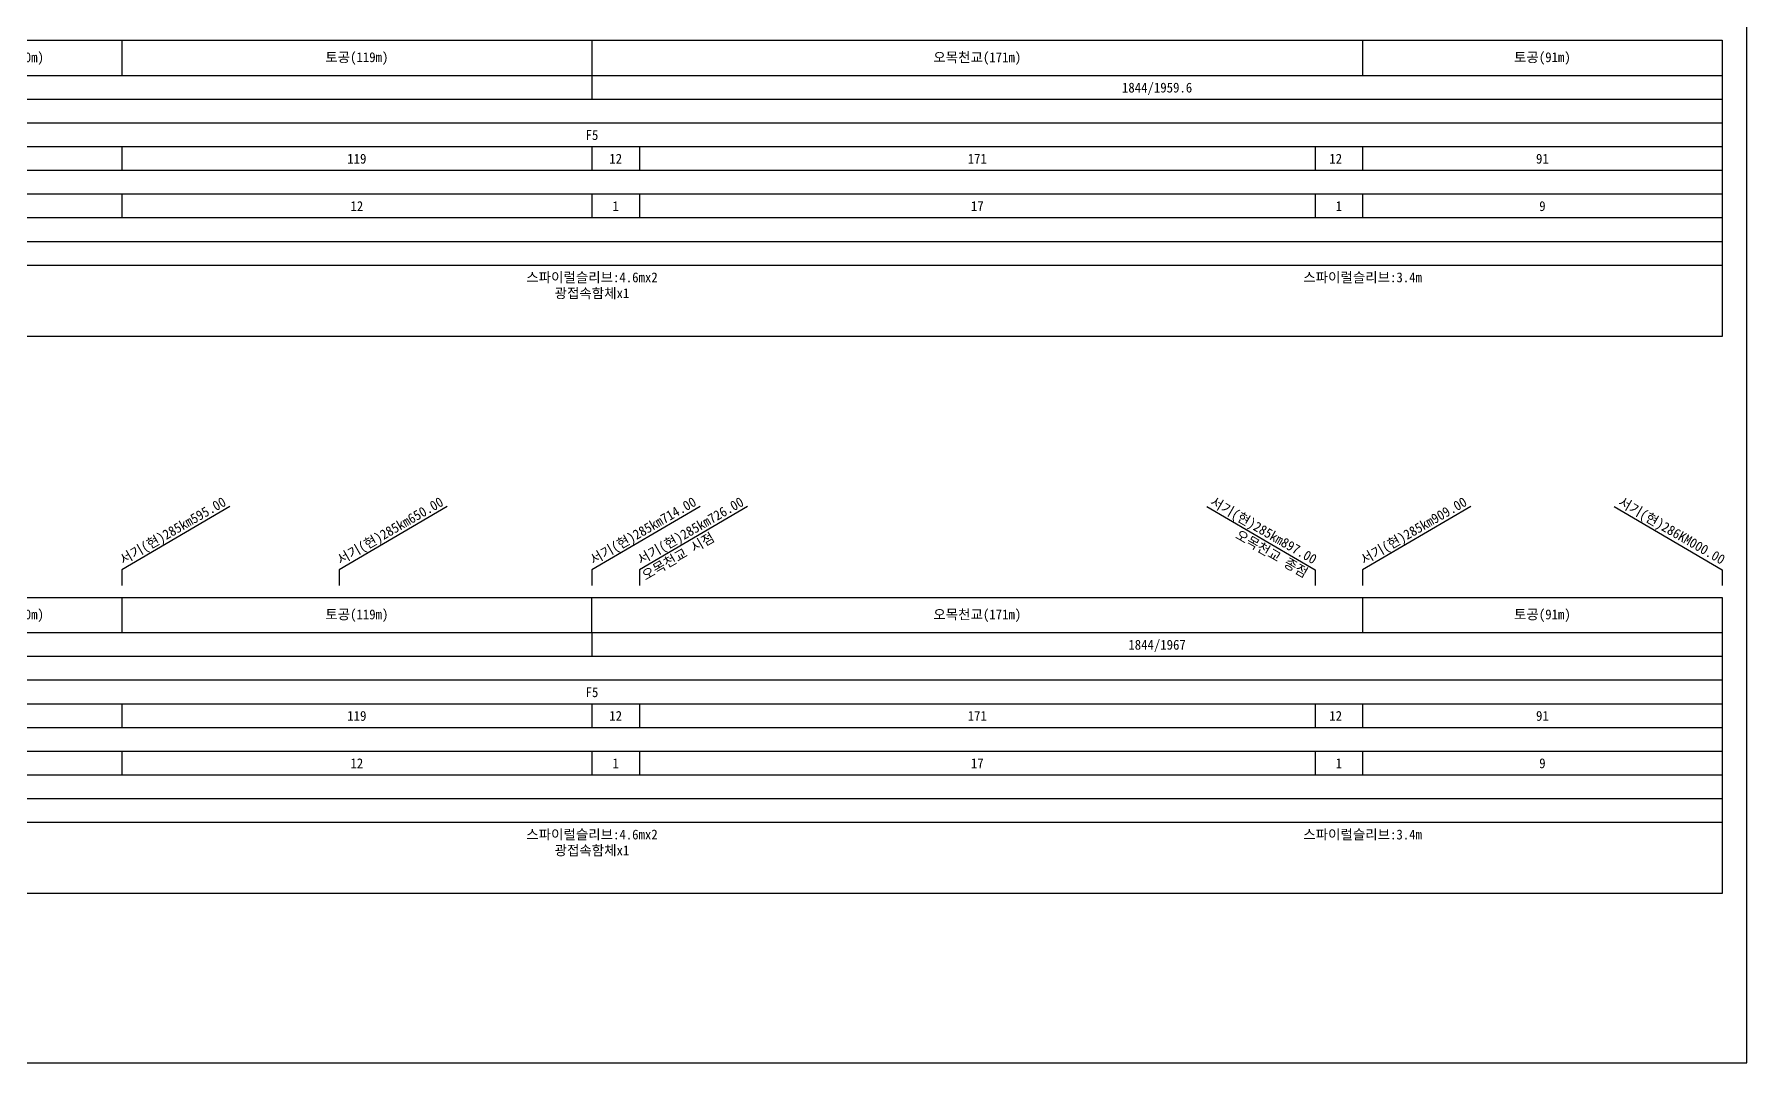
# Model space of a CAD drawing. Header units: millimetres. Extents: x 16742 to 17538, y 1103 to 1809.
# Drawn here: x 17104.6 to 17537.9, y 1103.1 to 1363.4 of the extents above; entities that cross this region are included whole.
import ezdxf
from ezdxf.enums import TextEntityAlignment as Align
from ezdxf.xclip import XClip

# ---------------------------------------------------------------- set-up
doc = ezdxf.new("R2010")
doc.units = ezdxf.units.MM
doc.header["$LTSCALE"] = 10
doc.header["$MEASUREMENT"] = 0
doc.header["$XCLIPFRAME"] = 2
for name, color, linetype in [('TT-TABL-LIN1', 4, 'Continuous'), ('TT-TABL-LIN2', 1, 'Continuous'), ('TT-TABL-TEX2', 3, 'Continuous'), ('TZ-BASE', 253, 'Continuous'), ('TZ-LEAL', 1, 'Continuous'), ('TZ-LEAT', 3, 'Continuous')]:
    doc.layers.add(name, color=color, linetype=linetype)
doc.layers.add('TX-PAPR', color=2, linetype='Continuous', plot=False)
doc.styles.get("Standard").update_dxf_attribs({"font": 'GulimChe.ttf'})

# ---------------------------------------------------------------- blocks, each defined once
blk = doc.blocks.new('JD-FHFGFGH4SFG5')
at = {"layer": 'TZ-BASE'}
for p, q in [((323.17, 133.44), (341.76, -216.42)), ((423.31, 133.44), (441.9, -216.42)), ((523.45, 133.44), (542.04, -216.42)), ((623.59, 133.44), (642.18, -216.42))]:
    blk.add_line(p, q, dxfattribs=at)
blk = doc.blocks.new('JD-경부고속하선표_190503')
at = {"layer": 'TT-TABL-LIN1'}
blk.add_lwpolyline([(2, 114), (785.58, 114), (785.58, 39), (2, 39)], close=True, dxfattribs=at)
at = {"layer": 'TT-TABL-LIN2'}
for points in [[(785.58, 105), (9.33, 105)], [(785.58, 99), (9.33, 99)], [(785.58, 93), (9.33, 93)], [(785.58, 87), (9.33, 87)], [(785.58, 81), (38.33, 81)], [(785.58, 75), (9.33, 75)], [(785.58, 69), (9.33, 69)], [(785.58, 63), (9.33, 63)], [(785.58, 57), (9.33, 57)]]:
    blk.add_lwpolyline(points, dxfattribs=at)
blk = doc.blocks.new('JD-경부고속상선표_190503')
at = {"layer": 'TT-TABL-LIN1'}
blk.add_lwpolyline([(2, 114), (785.58, 114), (785.58, 39), (2, 39)], close=True, dxfattribs=at)
at = {"layer": 'TT-TABL-LIN2'}
for points in [[(785.58, 105), (9.33, 105)], [(785.58, 99), (9.33, 99)], [(785.58, 93), (9.33, 93)], [(785.58, 87), (9.33, 87)], [(785.58, 81), (38.33, 81)], [(785.58, 75), (9.33, 75)], [(785.58, 69), (9.33, 69)], [(785.58, 63), (9.33, 63)], [(785.58, 57), (9.33, 57)]]:
    blk.add_lwpolyline(points, dxfattribs=at)

msp = doc.modelspace()

# ---------------------------------------------------------------- linework, layer by layer
at = {"layer": 'TX-PAPR'}
msp.add_lwpolyline([(16741.89, 1103.05), (17537.89, 1103.05), (17537.89, 1619.05), (16741.89, 1619.05)], close=True, dxfattribs=at)
at = {"layer": 'TZ-LEAL'}
for points in [[(17126.68, 1361.87), (17126.68, 1352.87)], [(17245.68, 1361.87), (17245.68, 1352.87)], [(17440.68, 1361.87), (17440.68, 1352.87)], [(17245.68, 1352.87), (17245.68, 1346.87)], [(17126.68, 1334.87), (17126.68, 1328.87)], [(17245.68, 1334.87), (17245.68, 1328.87)], [(17257.68, 1334.87), (17257.68, 1328.87)], [(17428.68, 1334.87), (17428.68, 1328.87)], [(17440.68, 1334.87), (17440.68, 1328.87)], [(17126.68, 1322.87), (17126.68, 1316.87)], [(17245.68, 1322.87), (17245.68, 1316.87)], [(17257.68, 1322.87), (17257.68, 1316.87)], [(17428.68, 1322.87), (17428.68, 1316.87)], [(17440.68, 1322.87), (17440.68, 1316.87)], [(17154.07, 1243.87), (17126.68, 1227.85), (17126.68, 1223.85)], [(17209.07, 1243.87), (17181.68, 1227.85), (17181.68, 1223.85)], [(17273.07, 1243.87), (17245.68, 1227.85), (17245.68, 1223.85)], [(17285.07, 1243.87), (17257.68, 1227.85), (17257.68, 1223.85)], [(17401.3, 1243.87), (17428.68, 1227.85), (17428.68, 1223.85)], [(17468.07, 1243.87), (17440.68, 1227.85), (17440.68, 1223.85)], [(17504.3, 1243.87), (17531.68, 1227.85), (17531.68, 1223.85)], [(17126.68, 1220.85), (17126.68, 1211.85)], [(17245.68, 1211.85), (17245.68, 1220.85)], [(17440.68, 1220.85), (17440.68, 1211.85)], [(17245.68, 1211.85), (17245.68, 1205.85)], [(17126.68, 1193.85), (17126.68, 1187.85)], [(17245.68, 1193.85), (17245.68, 1187.85)], [(17257.68, 1193.85), (17257.68, 1187.85)], [(17428.68, 1193.85), (17428.68, 1187.85)], [(17440.68, 1193.85), (17440.68, 1187.85)], [(17126.68, 1181.85), (17126.68, 1175.85)], [(17245.68, 1181.85), (17245.68, 1175.85)], [(17257.68, 1181.85), (17257.68, 1175.85)], [(17428.68, 1181.85), (17428.68, 1175.85)], [(17440.68, 1181.85), (17440.68, 1175.85)]]:
    msp.add_lwpolyline(points, dxfattribs=at)

# ---------------------------------------------------------------- block references
at = {"layer": 'TT-TABL-LIN2'}
for name, p in [('JD-경부고속하선표_190503', (16746.11, 1247.87)), ('JD-경부고속상선표_190503', (16746.11, 1106.85))]:
    msp.add_blockref(name, p, dxfattribs=at)
at = {"layer": 'TZ-BASE'}
ref = msp.add_blockref('JD-FHFGFGH4SFG5', (16823.04, 1473.41), dxfattribs=at)
XClip(ref).set_block_clipping_path([(699.9307166184, 75.6476090799), (-0.0689872699, 75.0037604044), (0.0689872699, -75.0037604044), (700.0686841918, -74.3523274699)])

# ---------------------------------------------------------------- texts
at = {"layer": 'TT-TABL-TEX2'}
for s, p in [('금강고가(60m)', (17096.68, 1357.37)), ('토공(119m)', (17186.18, 1357.37)), ('오목천교(171m)', (17343.18, 1357.37)), ('토공(91m)', (17486.18, 1357.37)), ('스파이럴슬리브:4.6mx2', (17245.68, 1301.87)), ('스파이럴슬리브:3.4m', (17440.68, 1301.87)), ('광접속함체x1', (17245.68, 1297.87)), ('금강고가(60m)', (17096.68, 1216.35)), ('토공(119m)', (17186.18, 1216.35)), ('오목천교(171m)', (17343.18, 1216.35)), ('토공(91m)', (17486.18, 1216.35)), ('스파이럴슬리브:4.6mx2', (17245.68, 1160.85)), ('스파이럴슬리브:3.4m', (17440.68, 1160.85)), ('광접속함체x1', (17245.68, 1156.85))]:
    msp.add_text(s, height=2.5, dxfattribs=at).set_placement(p, align=Align.MIDDLE)
for s, p in [('1844/1959.6', (17388.68, 1349.87)), ('F5', (17245.68, 1337.87)), ('119', (17186.18, 1331.87)), ('12', (17251.68, 1331.87)), ('171', (17343.18, 1331.87)), ('12 ', (17434.68, 1331.87)), ('91', (17486.18, 1331.87)), ('12', (17186.18, 1319.87)), ('1', (17251.68, 1319.87)), ('17', (17343.18, 1319.87)), ('1', (17434.68, 1319.87)), ('9', (17486.18, 1319.87)), ('1844/1967', (17388.68, 1208.85)), ('F5', (17245.68, 1196.85)), ('119', (17186.18, 1190.85)), ('12', (17251.68, 1190.85)), ('171', (17343.18, 1190.85)), ('12 ', (17434.68, 1190.85)), ('91', (17486.18, 1190.85)), ('12', (17186.18, 1178.85)), ('1', (17251.68, 1178.85)), ('17', (17343.18, 1178.85)), ('1', (17434.68, 1178.85)), ('9', (17486.18, 1178.85))]:
    msp.add_text(s, height=2.5, dxfattribs=at).set_placement(p, align=Align.MIDDLE_CENTER)
at = {"layer": 'TZ-LEAT'}
for s, rotation, p in [('서기(현)285km595.00', 30, (17140.18, 1236.64)), ('서기(현)285km650.00', 30, (17195.18, 1236.64)), ('서기(현)285km714.00', 30, (17259.18, 1236.64)), ('서기(현)285km726.00', 30, (17271.18, 1236.64)), ('서기(현)285km897.00', 330, (17414.99, 1236.75)), ('서기(현)285km909.00', 30, (17454.18, 1236.64)), ('서기(현)286KM000.00', 330, (17518.29, 1236.67))]:
    msp.add_text(s, height=2.5, rotation=rotation, dxfattribs=at).set_placement(p, align=Align.CENTER)
for s, rotation, p in [('오목천교 시점', 30, (17259.23, 1225.04)), ('오목천교 종점', 330, (17408.25, 1235.94))]:
    msp.add_text(s, height=2.5, rotation=rotation, dxfattribs=at).set_placement(p)

doc.saveas('drawing.dxf')
